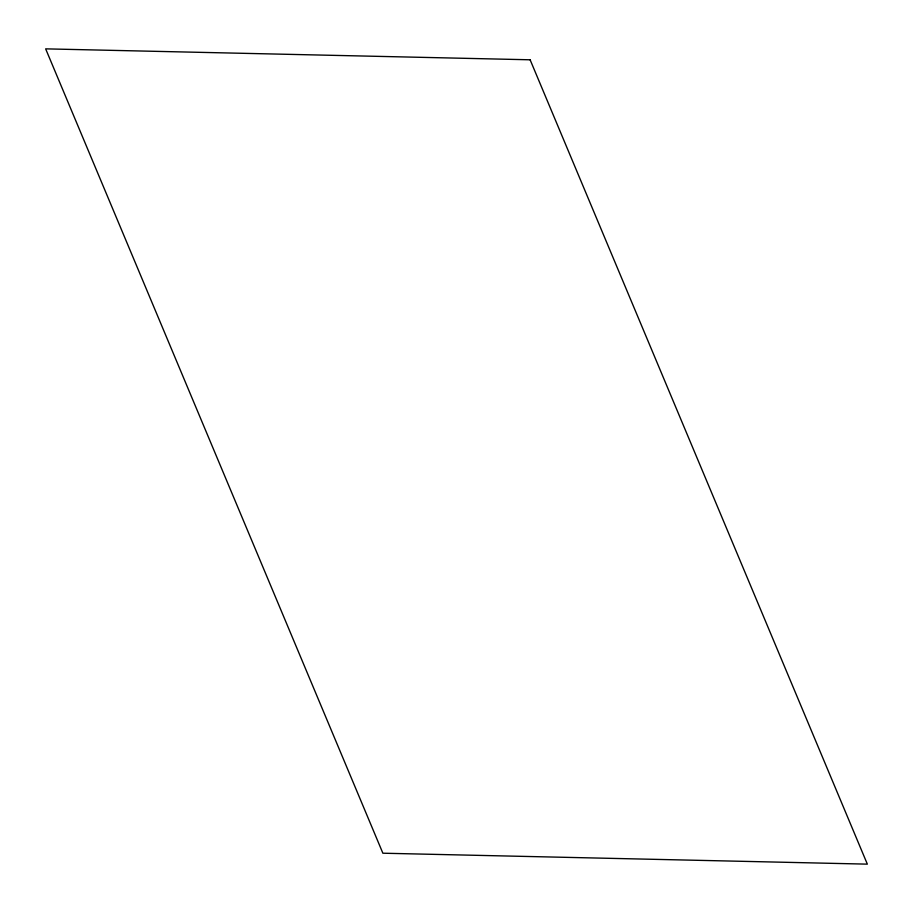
<?xml version="1.0" encoding="UTF-8"?>
<svg xmlns="http://www.w3.org/2000/svg" width="913" height="913" viewBox="0 0 913 913"><rect width="100%" height="100%" fill="white"/><g stroke="black" fill="none" stroke-linecap="round" stroke-linejoin="round"><path stroke-width="1.37" d="M530.122 59.79L45.65 48.857L382.878 853.21L867.35 864.143L530.122 59.79"/></g></svg>
